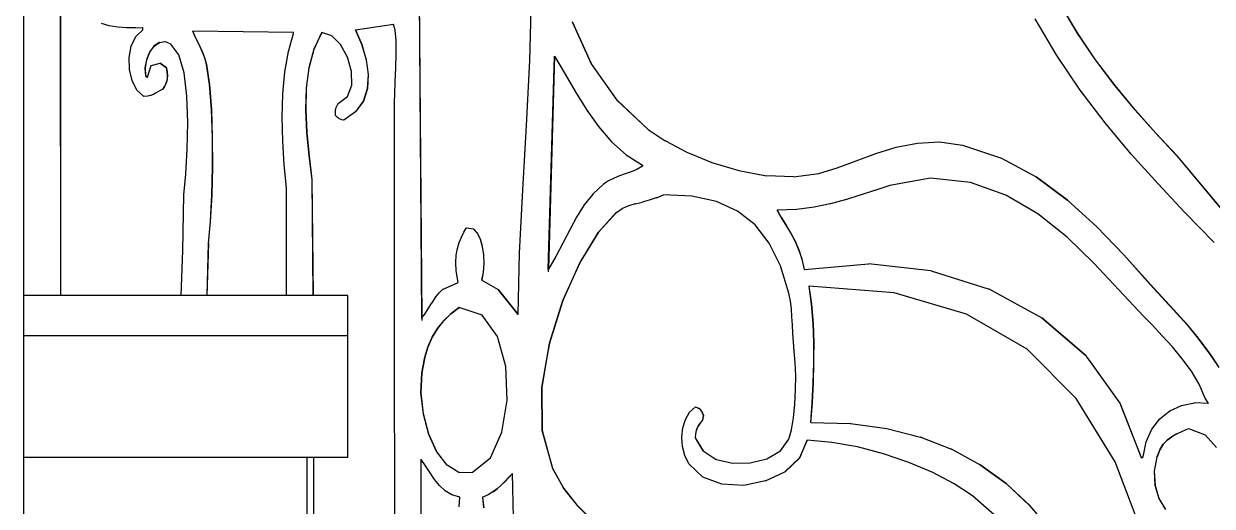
# Model space of a CAD drawing. Header units: inches. Extents: x 1397 to 20304, y -27267 to -746.
# Drawn here: x 14226.23 to 14240.91, y -23849.86 to -23843.9 of the extents above; entities that cross this region are included whole.
import ezdxf

# ---------------------------------------------------------------- set-up
doc = ezdxf.new("R2010")
doc.units = ezdxf.units.IN
doc.header["$LTSCALE"] = 17
doc.header["$MEASUREMENT"] = 0
doc.layers.add('25 BOT BAR', color=12, linetype='Continuous', lineweight=25)

msp = doc.modelspace()

# ---------------------------------------------------------------- linework, layer by layer
for p, q in [((14226.234, -23861.759), (14226.234, -23837.759)), ((14226.683, -23838.352), (14226.688, -23847.259)), ((14226.69, -23847.259), (14226.685, -23838.352)), ((14231.103, -23841.712), (14231.148, -23847.538)), ((14231.15, -23847.535), (14231.105, -23841.712)), ((14232.483, -23844.358), (14232.504, -23843.557)), ((14239.032, -23843.665), (14239.24, -23844.016)), ((14239.242, -23844.016), (14239.034, -23843.665)), ((14227.288, -23843.93), (14227.194, -23843.901)), ((14227.394, -23843.947), (14227.288, -23843.93)), ((14227.504, -23843.954), (14227.394, -23843.947)), ((14227.61, -23843.955), (14227.504, -23843.954)), ((14227.612, -23843.955), (14227.61, -23843.955)), ((14227.612, -23843.955), (14227.704, -23843.952)), ((14227.704, -23843.981), (14227.704, -23843.952)), ((14230.331, -23843.981), (14230.8, -23843.908)), ((14230.821, -23843.983), (14230.8, -23843.908)), ((14233.007, -23843.881), (14233.24, -23844.397)), ((14233.242, -23844.397), (14233.009, -23843.881)), ((14238.988, -23844.297), (14238.722, -23843.845)), ((14227.562, -23844.182), (14227.617, -23844.063)), ((14227.617, -23844.063), (14227.704, -23843.981)), ((14228.321, -23843.996), (14228.344, -23844.052)), ((14228.323, -23843.996), (14228.321, -23843.996)), ((14228.346, -23844.052), (14228.323, -23843.996)), ((14229.566, -23844.01), (14228.323, -23843.996)), ((14228.344, -23844.052), (14228.37, -23844.107)), ((14228.346, -23844.052), (14228.344, -23844.052)), ((14228.372, -23844.107), (14228.346, -23844.052)), ((14228.37, -23844.107), (14228.397, -23844.162)), ((14228.372, -23844.107), (14228.37, -23844.107)), ((14228.399, -23844.162), (14228.372, -23844.107)), ((14229.501, -23844.246), (14229.566, -23844.025)), ((14229.566, -23844.025), (14229.566, -23844.01)), ((14229.914, -23844.01), (14229.815, -23844.217)), ((14229.818, -23844.217), (14229.916, -23844.011)), ((14229.916, -23844.011), (14229.914, -23844.01)), ((14230.037, -23844.052), (14229.916, -23844.011)), ((14230.146, -23844.162), (14230.037, -23844.052)), ((14230.331, -23843.981), (14230.329, -23843.981)), ((14230.329, -23843.981), (14230.408, -23844.162)), ((14230.41, -23844.162), (14230.331, -23843.981)), ((14230.831, -23844.111), (14230.821, -23843.983)), ((14230.832, -23844.272), (14230.831, -23844.111)), ((14239.242, -23844.016), (14239.24, -23844.016)), ((14239.24, -23844.016), (14239.465, -23844.349)), ((14239.467, -23844.349), (14239.242, -23844.016)), ((14227.537, -23844.321), (14227.562, -23844.182)), ((14227.788, -23844.256), (14227.75, -23844.348)), ((14227.753, -23844.348), (14227.79, -23844.256)), ((14227.841, -23844.181), (14227.788, -23844.256)), ((14227.79, -23844.256), (14227.788, -23844.256)), ((14227.79, -23844.256), (14227.844, -23844.181)), ((14227.906, -23844.134), (14227.841, -23844.181)), ((14227.844, -23844.181), (14227.841, -23844.181)), ((14227.844, -23844.181), (14227.908, -23844.134)), ((14227.908, -23844.134), (14227.906, -23844.134)), ((14227.908, -23844.134), (14227.977, -23844.122)), ((14228.051, -23844.157), (14227.977, -23844.122)), ((14228.15, -23844.287), (14228.051, -23844.157)), ((14228.397, -23844.162), (14228.424, -23844.218)), ((14228.399, -23844.162), (14228.397, -23844.162)), ((14228.426, -23844.218), (14228.399, -23844.162)), ((14228.424, -23844.218), (14228.449, -23844.276)), ((14228.426, -23844.218), (14228.424, -23844.218)), ((14228.451, -23844.276), (14228.426, -23844.218)), ((14229.458, -23844.497), (14229.501, -23844.246)), ((14229.815, -23844.217), (14229.754, -23844.449)), ((14229.756, -23844.449), (14229.818, -23844.217)), ((14229.818, -23844.217), (14229.815, -23844.217)), ((14230.23, -23844.318), (14230.146, -23844.162)), ((14230.41, -23844.162), (14230.408, -23844.162)), ((14230.408, -23844.162), (14230.462, -23844.348)), ((14230.464, -23844.348), (14230.41, -23844.162)), ((14227.541, -23844.468), (14227.537, -23844.321)), ((14227.75, -23844.348), (14227.732, -23844.45)), ((14227.734, -23844.45), (14227.753, -23844.348)), ((14227.753, -23844.348), (14227.75, -23844.348)), ((14227.805, -23844.42), (14227.917, -23844.391)), ((14227.917, -23844.391), (14227.995, -23844.449)), ((14227.919, -23844.391), (14227.917, -23844.391)), ((14227.998, -23844.449), (14227.919, -23844.391)), ((14228.214, -23844.511), (14228.15, -23844.287)), ((14228.449, -23844.276), (14228.471, -23844.338)), ((14228.451, -23844.276), (14228.449, -23844.276)), ((14228.473, -23844.338), (14228.451, -23844.276)), ((14228.471, -23844.338), (14228.489, -23844.405)), ((14228.473, -23844.338), (14228.471, -23844.338)), ((14228.491, -23844.405), (14228.473, -23844.338)), ((14228.489, -23844.405), (14228.527, -23844.654)), ((14228.491, -23844.405), (14228.489, -23844.405)), ((14228.529, -23844.654), (14228.491, -23844.405)), ((14230.279, -23844.492), (14230.23, -23844.318)), ((14230.464, -23844.348), (14230.462, -23844.348)), ((14230.462, -23844.348), (14230.487, -23844.53)), ((14230.49, -23844.53), (14230.464, -23844.348)), ((14230.828, -23844.448), (14230.832, -23844.272)), ((14232.442, -23845.16), (14232.483, -23844.358)), ((14232.708, -23846.936), (14232.786, -23844.303)), ((14232.788, -23844.306), (14232.711, -23846.933)), ((14232.786, -23844.303), (14232.788, -23844.306)), ((14232.788, -23844.306), (14232.919, -23844.527)), ((14233.24, -23844.397), (14233.558, -23844.846)), ((14233.242, -23844.397), (14233.24, -23844.397)), ((14233.56, -23844.846), (14233.242, -23844.397)), ((14239.278, -23844.724), (14238.988, -23844.297)), ((14239.465, -23844.349), (14239.705, -23844.666)), ((14239.467, -23844.349), (14239.465, -23844.349)), ((14239.707, -23844.666), (14239.467, -23844.349)), ((14227.572, -23844.606), (14227.541, -23844.468)), ((14227.732, -23844.45), (14227.737, -23844.552)), ((14227.734, -23844.45), (14227.732, -23844.45)), ((14227.74, -23844.552), (14227.734, -23844.45)), ((14227.74, -23844.552), (14227.737, -23844.552)), ((14227.76, -23844.565), (14227.74, -23844.552)), ((14227.74, -23844.552), (14227.76, -23844.566)), ((14227.76, -23844.565), (14227.805, -23844.42)), ((14227.995, -23844.449), (14228.004, -23844.501)), ((14227.998, -23844.449), (14227.995, -23844.449)), ((14228.006, -23844.501), (14227.998, -23844.449)), ((14228.004, -23844.501), (14228.007, -23844.544)), ((14228.006, -23844.501), (14228.004, -23844.501)), ((14228.007, -23844.544), (14228.005, -23844.581)), ((14228.009, -23844.544), (14228.006, -23844.501)), ((14228.009, -23844.544), (14228.007, -23844.544)), ((14228.008, -23844.581), (14228.009, -23844.544)), ((14228.248, -23844.799), (14228.214, -23844.511)), ((14229.433, -23844.77), (14229.458, -23844.497)), ((14229.754, -23844.449), (14229.722, -23844.7)), ((14229.725, -23844.7), (14229.756, -23844.449)), ((14229.756, -23844.449), (14229.754, -23844.449)), ((14230.283, -23844.662), (14230.279, -23844.492)), ((14230.487, -23844.53), (14230.478, -23844.703)), ((14230.48, -23844.703), (14230.49, -23844.53)), ((14230.49, -23844.53), (14230.487, -23844.53)), ((14230.821, -23844.62), (14230.828, -23844.448)), ((14232.919, -23844.527), (14233.051, -23844.751)), ((14227.631, -23844.722), (14227.572, -23844.606)), ((14227.76, -23844.566), (14227.76, -23844.565)), ((14227.971, -23844.677), (14227.951, -23844.713)), ((14227.953, -23844.713), (14227.973, -23844.677)), ((14227.987, -23844.644), (14227.971, -23844.677)), ((14227.973, -23844.677), (14227.971, -23844.677)), ((14227.973, -23844.677), (14227.989, -23844.644)), ((14227.999, -23844.613), (14227.987, -23844.644)), ((14227.989, -23844.644), (14227.987, -23844.644)), ((14227.989, -23844.644), (14228.001, -23844.613)), ((14228.005, -23844.581), (14227.999, -23844.613)), ((14228.001, -23844.613), (14227.999, -23844.613)), ((14228.001, -23844.613), (14228.008, -23844.581)), ((14228.008, -23844.581), (14228.005, -23844.581)), ((14228.527, -23844.654), (14228.551, -23844.962)), ((14228.529, -23844.654), (14228.527, -23844.654)), ((14228.553, -23844.962), (14228.529, -23844.654)), ((14230.232, -23844.803), (14230.283, -23844.662)), ((14230.814, -23844.768), (14230.821, -23844.62)), ((14239.707, -23844.666), (14239.705, -23844.666)), ((14239.705, -23844.666), (14239.954, -23844.967)), ((14239.957, -23844.967), (14239.707, -23844.666)), ((14227.715, -23844.801), (14227.631, -23844.722)), ((14227.717, -23844.801), (14227.715, -23844.801)), ((14227.761, -23844.797), (14227.717, -23844.801)), ((14227.764, -23844.797), (14227.761, -23844.797)), ((14227.799, -23844.788), (14227.764, -23844.797)), ((14227.802, -23844.788), (14227.799, -23844.788)), ((14227.831, -23844.776), (14227.802, -23844.788)), ((14227.834, -23844.776), (14227.831, -23844.776)), ((14227.86, -23844.762), (14227.834, -23844.776)), ((14227.862, -23844.762), (14227.86, -23844.762)), ((14227.888, -23844.746), (14227.862, -23844.762)), ((14227.89, -23844.746), (14227.888, -23844.746)), ((14227.917, -23844.729), (14227.89, -23844.746)), ((14227.919, -23844.729), (14227.917, -23844.729)), ((14227.951, -23844.713), (14227.919, -23844.729)), ((14227.953, -23844.713), (14227.951, -23844.713)), ((14228.259, -23845.123), (14228.248, -23844.799)), ((14229.425, -23845.057), (14229.433, -23844.77)), ((14229.722, -23844.7), (14229.716, -23844.968)), ((14229.718, -23844.968), (14229.725, -23844.7)), ((14229.725, -23844.7), (14229.722, -23844.7)), ((14230.116, -23844.888), (14230.232, -23844.803)), ((14230.478, -23844.703), (14230.427, -23844.859)), ((14230.43, -23844.859), (14230.48, -23844.703)), ((14230.48, -23844.703), (14230.478, -23844.703)), ((14230.811, -23844.874), (14230.814, -23844.768)), ((14233.051, -23844.751), (14233.186, -23844.969)), ((14233.558, -23844.846), (14233.942, -23845.211)), ((14233.56, -23844.846), (14233.558, -23844.846)), ((14233.944, -23845.211), (14233.56, -23844.846)), ((14239.587, -23845.129), (14239.278, -23844.724)), ((14228.551, -23844.962), (14228.562, -23845.308)), ((14228.553, -23844.962), (14228.551, -23844.962)), ((14228.565, -23845.308), (14228.553, -23844.962)), ((14229.718, -23844.968), (14229.716, -23844.968)), ((14229.716, -23844.968), (14229.729, -23845.247)), ((14229.731, -23845.247), (14229.718, -23844.968)), ((14230.083, -23845.002), (14230.085, -23844.976)), ((14230.085, -23844.976), (14230.089, -23844.956)), ((14230.089, -23844.956), (14230.093, -23844.939)), ((14230.093, -23844.939), (14230.099, -23844.923)), ((14230.099, -23844.923), (14230.107, -23844.907)), ((14230.107, -23844.907), (14230.116, -23844.888)), ((14230.331, -23844.992), (14230.185, -23845.093)), ((14230.427, -23844.859), (14230.331, -23844.992)), ((14230.333, -23844.992), (14230.331, -23844.992)), ((14230.333, -23844.992), (14230.43, -23844.859)), ((14230.43, -23844.859), (14230.427, -23844.859)), ((14230.811, -23847.728), (14230.811, -23844.874)), ((14233.186, -23844.969), (14233.331, -23845.174)), ((14239.954, -23844.967), (14240.211, -23845.255)), ((14239.957, -23844.967), (14239.954, -23844.967)), ((14240.213, -23845.255), (14239.957, -23844.967)), ((14228.252, -23845.453), (14228.259, -23845.123)), ((14229.431, -23845.352), (14229.425, -23845.057)), ((14230.082, -23845.035), (14230.083, -23845.002)), ((14230.095, -23845.049), (14230.082, -23845.035)), ((14230.107, -23845.06), (14230.095, -23845.049)), ((14230.118, -23845.07), (14230.107, -23845.06)), ((14230.129, -23845.077), (14230.118, -23845.07)), ((14230.143, -23845.084), (14230.129, -23845.077)), ((14230.161, -23845.089), (14230.143, -23845.084)), ((14230.183, -23845.093), (14230.161, -23845.089)), ((14230.185, -23845.093), (14230.183, -23845.093)), ((14239.909, -23845.514), (14239.587, -23845.129)), ((14229.731, -23845.247), (14229.729, -23845.247)), ((14229.729, -23845.247), (14229.756, -23845.535)), ((14229.758, -23845.535), (14229.731, -23845.247)), ((14232.395, -23845.955), (14232.442, -23845.16)), ((14233.331, -23845.174), (14233.49, -23845.36)), ((14233.944, -23845.211), (14233.942, -23845.211)), ((14233.944, -23845.211), (14234.153, -23845.351)), ((14240.213, -23845.255), (14240.211, -23845.255)), ((14240.211, -23845.255), (14240.471, -23845.533)), ((14240.474, -23845.533), (14240.213, -23845.255)), ((14228.562, -23845.308), (14228.563, -23845.669)), ((14228.565, -23845.308), (14228.562, -23845.308)), ((14228.565, -23845.669), (14228.565, -23845.308)), ((14229.449, -23845.644), (14229.431, -23845.352)), ((14233.49, -23845.36), (14233.67, -23845.521)), ((14234.156, -23845.351), (14234.153, -23845.351)), ((14234.156, -23845.351), (14234.421, -23845.49)), ((14236.754, -23845.506), (14237.006, -23845.429)), ((14237.006, -23845.429), (14237.268, -23845.377)), ((14237.268, -23845.377), (14237.54, -23845.363)), ((14237.542, -23845.363), (14237.54, -23845.363)), ((14237.542, -23845.363), (14237.824, -23845.401)), ((14237.826, -23845.401), (14237.824, -23845.401)), ((14237.826, -23845.401), (14238.305, -23845.562)), ((14228.233, -23845.76), (14228.252, -23845.453)), ((14229.756, -23845.535), (14229.791, -23845.825)), ((14229.758, -23845.535), (14229.756, -23845.535)), ((14229.793, -23845.825), (14229.758, -23845.535)), ((14233.67, -23845.521), (14233.874, -23845.65)), ((14234.423, -23845.49), (14234.421, -23845.49)), ((14234.423, -23845.49), (14234.729, -23845.615)), ((14236.511, -23845.595), (14236.754, -23845.506)), ((14238.307, -23845.562), (14238.305, -23845.562)), ((14238.307, -23845.562), (14238.733, -23845.793)), ((14240.239, -23845.882), (14239.909, -23845.514)), ((14240.471, -23845.533), (14241.133, -23846.323)), ((14240.474, -23845.533), (14240.471, -23845.533)), ((14241.136, -23846.323), (14240.474, -23845.533)), ((14228.563, -23845.669), (14228.554, -23846.022)), ((14228.556, -23846.022), (14228.565, -23845.669)), ((14228.565, -23845.669), (14228.563, -23845.669)), ((14229.476, -23845.928), (14229.449, -23845.644)), ((14233.804, -23845.702), (14233.732, -23845.732)), ((14233.874, -23845.664), (14233.804, -23845.702)), ((14233.874, -23845.65), (14233.874, -23845.664)), ((14234.731, -23845.615), (14234.729, -23845.615)), ((14234.731, -23845.615), (14235.062, -23845.716)), ((14235.064, -23845.716), (14235.062, -23845.716)), ((14235.064, -23845.716), (14235.404, -23845.78)), ((14236.051, -23845.752), (14236.277, -23845.681)), ((14236.277, -23845.681), (14236.511, -23845.595)), ((14228.209, -23846.016), (14228.233, -23845.76)), ((14229.791, -23845.825), (14229.807, -23847.259)), ((14229.793, -23845.825), (14229.791, -23845.825)), ((14229.809, -23847.259), (14229.793, -23845.825)), ((14233.455, -23845.842), (14233.392, -23845.884)), ((14233.522, -23845.809), (14233.455, -23845.842)), ((14233.591, -23845.782), (14233.522, -23845.809)), ((14233.661, -23845.758), (14233.591, -23845.782)), ((14233.732, -23845.732), (14233.661, -23845.758)), ((14235.406, -23845.78), (14235.404, -23845.78)), ((14235.739, -23845.796), (14235.406, -23845.78)), ((14235.739, -23845.796), (14236.051, -23845.752)), ((14237.431, -23845.811), (14236.928, -23845.899)), ((14237.922, -23845.865), (14237.431, -23845.811)), ((14238.361, -23846.019), (14237.922, -23845.865)), ((14238.733, -23845.793), (14239.121, -23846.08)), ((14238.736, -23845.793), (14238.733, -23845.793)), ((14239.123, -23846.08), (14238.736, -23845.793)), ((14228.197, -23846.704), (14228.209, -23846.016)), ((14229.477, -23847.259), (14229.476, -23845.928)), ((14232.355, -23846.736), (14232.395, -23845.955)), ((14233.263, -23846.003), (14233.154, -23846.14)), ((14233.392, -23845.884), (14233.263, -23846.003)), ((14234.045, -23846.055), (14234.132, -23846.016)), ((14234.132, -23846.016), (14234.135, -23846.016)), ((14234.483, -23846.033), (14234.135, -23846.016)), ((14236.739, -23845.961), (14236.56, -23846.022)), ((14236.741, -23845.961), (14236.739, -23845.961)), ((14236.926, -23845.899), (14236.741, -23845.961)), ((14236.928, -23845.899), (14236.926, -23845.899)), ((14238.757, -23846.251), (14238.361, -23846.019)), ((14240.572, -23846.235), (14240.239, -23845.882)), ((14228.554, -23846.022), (14228.536, -23846.345)), ((14228.538, -23846.345), (14228.556, -23846.022)), ((14228.556, -23846.022), (14228.554, -23846.022)), ((14233.154, -23846.14), (14233.06, -23846.291)), ((14233.702, -23846.152), (14233.626, -23846.186)), ((14233.704, -23846.152), (14233.702, -23846.152)), ((14233.784, -23846.127), (14233.704, -23846.152)), ((14233.786, -23846.127), (14233.784, -23846.127)), ((14233.786, -23846.127), (14233.868, -23846.105)), ((14233.87, -23846.105), (14233.868, -23846.105)), ((14233.955, -23846.083), (14233.87, -23846.105)), ((14233.957, -23846.083), (14233.955, -23846.083)), ((14234.043, -23846.055), (14233.957, -23846.083)), ((14234.045, -23846.055), (14234.043, -23846.055)), ((14234.787, -23846.1), (14234.483, -23846.033)), ((14235.046, -23846.218), (14234.787, -23846.1)), ((14236.191, -23846.129), (14235.995, -23846.169)), ((14236.193, -23846.129), (14236.191, -23846.129)), ((14236.377, -23846.079), (14236.193, -23846.129)), ((14236.38, -23846.079), (14236.377, -23846.079)), ((14236.558, -23846.022), (14236.38, -23846.079)), ((14236.56, -23846.022), (14236.558, -23846.022)), ((14239.121, -23846.08), (14239.478, -23846.407)), ((14239.123, -23846.08), (14239.121, -23846.08)), ((14239.48, -23846.407), (14239.123, -23846.08)), ((14233.06, -23846.291), (14232.975, -23846.45)), ((14233.549, -23846.235), (14233.329, -23846.478)), ((14233.332, -23846.478), (14233.551, -23846.235)), ((14233.551, -23846.235), (14233.549, -23846.235)), ((14233.551, -23846.235), (14233.624, -23846.186)), ((14233.626, -23846.186), (14233.624, -23846.186)), ((14235.263, -23846.388), (14235.046, -23846.218)), ((14235.535, -23846.206), (14235.59, -23846.299)), ((14235.537, -23846.206), (14235.535, -23846.206)), ((14235.776, -23846.196), (14235.537, -23846.206)), ((14235.592, -23846.299), (14235.537, -23846.206)), ((14235.59, -23846.299), (14235.647, -23846.392)), ((14235.592, -23846.299), (14235.59, -23846.299)), ((14235.649, -23846.392), (14235.592, -23846.299)), ((14235.778, -23846.196), (14235.776, -23846.196)), ((14235.992, -23846.169), (14235.778, -23846.196)), ((14235.995, -23846.169), (14235.992, -23846.169)), ((14239.116, -23846.538), (14238.757, -23846.251)), ((14240.931, -23846.604), (14240.572, -23846.235)), ((14228.536, -23846.345), (14228.511, -23846.616)), ((14228.514, -23846.616), (14228.538, -23846.345)), ((14228.538, -23846.345), (14228.536, -23846.345)), ((14231.667, -23846.479), (14231.698, -23846.426)), ((14231.7, -23846.426), (14231.698, -23846.426)), ((14231.788, -23846.44), (14231.7, -23846.426)), ((14231.79, -23846.44), (14231.788, -23846.44)), ((14231.788, -23846.44), (14231.834, -23846.488)), ((14231.836, -23846.488), (14231.79, -23846.44)), ((14232.975, -23846.45), (14232.891, -23846.614)), ((14235.439, -23846.613), (14235.263, -23846.388)), ((14235.647, -23846.392), (14235.703, -23846.487)), ((14235.649, -23846.392), (14235.647, -23846.392)), ((14235.706, -23846.487), (14235.649, -23846.392)), ((14239.478, -23846.407), (14239.815, -23846.759)), ((14239.48, -23846.407), (14239.478, -23846.407)), ((14239.817, -23846.759), (14239.48, -23846.407)), ((14231.588, -23846.679), (14231.61, -23846.605)), ((14231.61, -23846.605), (14231.637, -23846.539)), ((14231.637, -23846.539), (14231.667, -23846.479)), ((14231.836, -23846.488), (14231.834, -23846.488)), ((14231.834, -23846.488), (14231.87, -23846.562)), ((14231.872, -23846.562), (14231.836, -23846.488)), ((14231.872, -23846.562), (14231.87, -23846.562)), ((14231.87, -23846.562), (14231.896, -23846.654)), ((14231.898, -23846.654), (14231.872, -23846.562)), ((14233.329, -23846.478), (14233.101, -23846.852)), ((14233.103, -23846.852), (14233.332, -23846.478)), ((14233.332, -23846.478), (14233.329, -23846.478)), ((14235.703, -23846.487), (14235.757, -23846.588)), ((14235.706, -23846.487), (14235.703, -23846.487)), ((14235.759, -23846.588), (14235.706, -23846.487)), ((14235.757, -23846.588), (14235.804, -23846.695)), ((14235.759, -23846.588), (14235.757, -23846.588)), ((14235.806, -23846.695), (14235.759, -23846.588)), ((14239.447, -23846.858), (14239.116, -23846.538)), ((14228.176, -23847.259), (14228.197, -23846.704)), ((14228.511, -23846.616), (14228.494, -23847.259)), ((14228.514, -23846.616), (14228.496, -23847.259)), ((14228.514, -23846.616), (14228.511, -23846.616)), ((14231.573, -23846.761), (14231.588, -23846.679)), ((14231.898, -23846.654), (14231.896, -23846.654)), ((14231.896, -23846.654), (14231.911, -23846.757)), ((14231.913, -23846.757), (14231.898, -23846.654)), ((14232.337, -23847.492), (14232.355, -23846.736)), ((14232.891, -23846.614), (14232.804, -23846.778)), ((14235.578, -23846.893), (14235.439, -23846.613)), ((14235.804, -23846.695), (14235.843, -23846.811)), ((14235.806, -23846.695), (14235.804, -23846.695)), ((14235.845, -23846.811), (14235.806, -23846.695)), ((14231.568, -23846.852), (14231.573, -23846.761)), ((14231.574, -23846.953), (14231.568, -23846.852)), ((14231.915, -23846.866), (14231.908, -23846.972)), ((14231.91, -23846.972), (14231.917, -23846.866)), ((14231.913, -23846.757), (14231.911, -23846.757)), ((14231.911, -23846.757), (14231.915, -23846.866)), ((14231.917, -23846.866), (14231.913, -23846.757)), ((14231.917, -23846.866), (14231.915, -23846.866)), ((14232.804, -23846.778), (14232.711, -23846.933)), ((14233.101, -23846.852), (14232.89, -23847.322)), ((14232.892, -23847.322), (14233.103, -23846.852)), ((14233.103, -23846.852), (14233.101, -23846.852)), ((14235.681, -23847.231), (14235.578, -23846.893)), ((14235.843, -23846.811), (14235.871, -23846.938)), ((14235.845, -23846.811), (14235.843, -23846.811)), ((14235.874, -23846.938), (14235.845, -23846.811)), ((14235.874, -23846.938), (14236.664, -23846.87)), ((14236.666, -23846.87), (14236.664, -23846.87)), ((14236.664, -23846.87), (14236.665, -23846.87)), ((14236.666, -23846.87), (14236.665, -23846.87)), ((14237.434, -23846.954), (14236.666, -23846.87)), ((14239.757, -23847.189), (14239.447, -23846.858)), ((14239.815, -23846.759), (14240.143, -23847.122)), ((14239.817, -23846.759), (14239.815, -23846.759)), ((14240.145, -23847.122), (14239.817, -23846.759)), ((14231.597, -23847.099), (14231.574, -23846.953)), ((14231.908, -23846.972), (14231.889, -23847.07)), ((14231.891, -23847.07), (14231.91, -23846.972)), ((14231.91, -23846.972), (14231.908, -23846.972)), ((14232.711, -23846.933), (14232.708, -23846.936)), ((14232.708, -23846.936), (14232.708, -23846.938)), ((14232.708, -23846.938), (14232.708, -23846.967)), ((14232.708, -23846.938), (14232.708, -23846.938)), ((14235.871, -23846.938), (14235.874, -23846.938)), ((14237.436, -23846.954), (14237.434, -23846.954)), ((14237.436, -23846.954), (14238.156, -23847.179)), ((14231.362, -23847.228), (14231.406, -23847.187)), ((14231.406, -23847.187), (14231.597, -23847.099)), ((14231.891, -23847.07), (14231.889, -23847.07)), ((14231.891, -23847.07), (14232.091, -23847.187)), ((14232.093, -23847.187), (14232.091, -23847.187)), ((14232.091, -23847.187), (14232.337, -23847.494)), ((14232.337, -23847.492), (14232.093, -23847.187)), ((14235.928, -23847.143), (14235.96, -23847.368)), ((14235.93, -23847.143), (14235.928, -23847.143)), ((14235.962, -23847.368), (14235.93, -23847.143)), ((14236.981, -23847.228), (14235.93, -23847.143)), ((14238.158, -23847.179), (14238.156, -23847.179)), ((14238.158, -23847.179), (14238.803, -23847.533)), ((14240.056, -23847.509), (14239.757, -23847.189)), ((14240.143, -23847.122), (14240.471, -23847.48)), ((14240.145, -23847.122), (14240.143, -23847.122)), ((14240.474, -23847.48), (14240.145, -23847.122)), ((14231.253, -23847.381), (14231.287, -23847.327)), ((14231.287, -23847.327), (14231.322, -23847.276)), ((14231.322, -23847.276), (14231.362, -23847.228)), ((14232.89, -23847.322), (14232.724, -23847.848)), ((14232.727, -23847.848), (14232.892, -23847.322)), ((14232.892, -23847.322), (14232.89, -23847.322)), ((14235.7, -23847.328), (14235.681, -23847.231)), ((14235.712, -23847.425), (14235.7, -23847.328)), ((14237.876, -23847.488), (14236.981, -23847.228)), ((14231.15, -23847.535), (14231.185, -23847.488)), ((14231.185, -23847.488), (14231.22, -23847.435)), ((14231.22, -23847.435), (14231.253, -23847.381)), ((14231.507, -23847.487), (14231.418, -23847.573)), ((14231.421, -23847.573), (14231.509, -23847.487)), ((14231.608, -23847.406), (14231.507, -23847.487)), ((14231.509, -23847.487), (14231.507, -23847.487)), ((14231.509, -23847.487), (14231.61, -23847.407)), ((14231.61, -23847.407), (14231.608, -23847.406)), ((14231.893, -23847.501), (14231.61, -23847.407)), ((14235.719, -23847.522), (14235.712, -23847.425)), ((14235.962, -23847.368), (14235.96, -23847.368)), ((14235.96, -23847.368), (14235.979, -23847.603)), ((14235.981, -23847.603), (14235.962, -23847.368)), ((14240.471, -23847.48), (14240.6, -23847.622)), ((14240.474, -23847.48), (14240.471, -23847.48)), ((14240.603, -23847.622), (14240.474, -23847.48)), ((14231.148, -23847.538), (14231.15, -23847.535)), ((14231.148, -23847.538), (14231.148, -23847.567)), ((14231.418, -23847.573), (14231.342, -23847.666)), ((14231.344, -23847.666), (14231.421, -23847.573)), ((14231.421, -23847.573), (14231.418, -23847.573)), ((14232.084, -23847.765), (14231.893, -23847.501)), ((14232.337, -23847.494), (14232.337, -23847.492)), ((14235.724, -23847.622), (14235.719, -23847.522)), ((14235.729, -23847.726), (14235.724, -23847.622)), ((14235.981, -23847.603), (14235.979, -23847.603)), ((14235.979, -23847.603), (14235.988, -23847.845)), ((14235.99, -23847.845), (14235.981, -23847.603)), ((14238.622, -23847.923), (14237.876, -23847.488)), ((14238.803, -23847.533), (14239.35, -23848.006)), ((14238.806, -23847.533), (14238.803, -23847.533)), ((14239.352, -23848.006), (14238.806, -23847.533)), ((14240.17, -23847.626), (14240.056, -23847.509)), ((14240.292, -23847.755), (14240.17, -23847.626)), ((14240.6, -23847.622), (14240.733, -23847.784)), ((14240.603, -23847.622), (14240.6, -23847.622)), ((14240.735, -23847.784), (14240.603, -23847.622)), ((14230.823, -23852.881), (14230.811, -23847.728)), ((14231.276, -23847.773), (14231.222, -23847.896)), ((14231.225, -23847.896), (14231.278, -23847.773)), ((14231.342, -23847.666), (14231.276, -23847.773)), ((14231.278, -23847.773), (14231.276, -23847.773)), ((14231.278, -23847.773), (14231.344, -23847.666)), ((14231.344, -23847.666), (14231.342, -23847.666)), ((14232.186, -23848.135), (14232.084, -23847.765)), ((14235.737, -23847.834), (14235.729, -23847.726)), ((14240.417, -23847.894), (14240.292, -23847.755)), ((14231.222, -23847.896), (14231.185, -23848.022)), ((14231.187, -23848.022), (14231.225, -23847.896)), ((14231.225, -23847.896), (14231.222, -23847.896)), ((14232.724, -23847.848), (14232.694, -23848.022)), ((14232.696, -23848.022), (14232.727, -23847.848)), ((14232.727, -23847.848), (14232.724, -23847.848)), ((14235.748, -23847.948), (14235.737, -23847.834)), ((14235.988, -23847.845), (14235.987, -23848.022)), ((14235.99, -23847.845), (14235.988, -23847.845)), ((14235.99, -23848.022), (14235.99, -23847.845)), ((14239.23, -23848.532), (14238.622, -23847.923)), ((14240.539, -23848.041), (14240.417, -23847.894)), ((14240.733, -23847.784), (14240.865, -23847.961)), ((14240.735, -23847.784), (14240.733, -23847.784)), ((14240.867, -23847.961), (14240.735, -23847.784)), ((14231.18, -23848.041), (14231.148, -23848.212)), ((14231.15, -23848.212), (14231.182, -23848.041)), ((14231.185, -23848.022), (14231.18, -23848.041)), ((14231.182, -23848.041), (14231.18, -23848.041)), ((14231.182, -23848.041), (14231.187, -23848.022)), ((14231.185, -23848.022), (14231.187, -23848.022)), ((14232.694, -23848.022), (14232.63, -23848.395)), ((14232.632, -23848.395), (14232.696, -23848.022)), ((14232.694, -23848.022), (14232.696, -23848.022)), ((14235.76, -23848.087), (14235.748, -23847.948)), ((14235.987, -23848.022), (14235.99, -23848.022)), ((14235.987, -23848.022), (14235.987, -23848.091)), ((14235.989, -23848.091), (14235.99, -23848.022)), ((14239.352, -23848.006), (14239.35, -23848.006)), ((14239.35, -23848.006), (14239.362, -23848.022)), ((14239.364, -23848.022), (14239.352, -23848.006)), ((14239.362, -23848.022), (14239.364, -23848.022)), ((14239.362, -23848.022), (14239.769, -23848.587)), ((14239.771, -23848.587), (14239.364, -23848.022)), ((14240.651, -23848.195), (14240.539, -23848.041)), ((14240.867, -23847.961), (14240.865, -23847.961)), ((14240.865, -23847.961), (14240.906, -23848.022)), ((14240.908, -23848.022), (14240.867, -23847.961)), ((14240.906, -23848.022), (14240.908, -23848.022)), ((14240.906, -23848.022), (14240.99, -23848.149)), ((14240.992, -23848.149), (14240.908, -23848.022)), ((14231.148, -23848.212), (14231.136, -23848.462)), ((14231.138, -23848.462), (14231.15, -23848.212)), ((14231.15, -23848.212), (14231.148, -23848.212)), ((14232.203, -23848.55), (14232.186, -23848.135)), ((14235.766, -23848.25), (14235.76, -23848.087)), ((14235.987, -23848.091), (14235.98, -23848.339)), ((14235.982, -23848.339), (14235.989, -23848.091)), ((14235.989, -23848.091), (14235.987, -23848.091)), ((14240.747, -23848.355), (14240.651, -23848.195)), ((14235.764, -23848.425), (14235.766, -23848.25)), ((14235.98, -23848.339), (14235.967, -23848.585)), ((14235.969, -23848.585), (14235.982, -23848.339)), ((14235.982, -23848.339), (14235.98, -23848.339)), ((14240.819, -23848.519), (14240.747, -23848.355)), ((14231.138, -23848.462), (14231.136, -23848.462)), ((14231.136, -23848.462), (14231.166, -23848.722)), ((14231.168, -23848.722), (14231.138, -23848.462)), ((14232.63, -23848.395), (14232.634, -23848.924)), ((14232.632, -23848.395), (14232.63, -23848.395)), ((14232.636, -23848.924), (14232.632, -23848.395)), ((14235.755, -23848.602), (14235.764, -23848.425)), ((14232.138, -23848.948), (14232.203, -23848.55)), ((14234.455, -23848.701), (14234.525, -23848.636)), ((14234.527, -23848.636), (14234.525, -23848.636)), ((14234.552, -23848.644), (14234.527, -23848.636)), ((14234.554, -23848.644), (14234.552, -23848.644)), ((14234.554, -23848.644), (14234.571, -23848.653)), ((14234.574, -23848.653), (14234.571, -23848.653)), ((14234.571, -23848.653), (14234.585, -23848.664)), ((14234.587, -23848.664), (14234.574, -23848.653)), ((14235.739, -23848.769), (14235.755, -23848.602)), ((14235.967, -23848.585), (14235.95, -23848.826)), ((14235.952, -23848.826), (14235.969, -23848.585)), ((14235.969, -23848.585), (14235.967, -23848.585)), ((14239.71, -23849.313), (14239.23, -23848.532)), ((14239.769, -23848.587), (14240.034, -23849.266)), ((14239.771, -23848.587), (14239.769, -23848.587)), ((14240.036, -23849.264), (14239.771, -23848.587)), ((14240.386, -23848.682), (14240.53, -23848.616)), ((14240.53, -23848.616), (14240.691, -23848.586)), ((14240.693, -23848.586), (14240.691, -23848.586)), ((14240.864, -23848.592), (14240.693, -23848.586)), ((14240.864, -23848.592), (14240.819, -23848.519)), ((14231.168, -23848.722), (14231.166, -23848.722)), ((14231.166, -23848.722), (14231.232, -23848.972)), ((14231.234, -23848.972), (14231.168, -23848.722)), ((14234.373, -23848.893), (14234.404, -23848.789)), ((14234.404, -23848.789), (14234.455, -23848.701)), ((14234.587, -23848.664), (14234.585, -23848.664)), ((14234.585, -23848.664), (14234.595, -23848.677)), ((14234.598, -23848.677), (14234.587, -23848.664)), ((14234.595, -23848.677), (14234.604, -23848.693)), ((14234.598, -23848.677), (14234.595, -23848.677)), ((14234.615, -23848.797), (14234.595, -23848.825)), ((14234.597, -23848.825), (14234.617, -23848.797)), ((14234.607, -23848.693), (14234.598, -23848.677)), ((14234.607, -23848.693), (14234.604, -23848.693)), ((14234.604, -23848.693), (14234.614, -23848.713)), ((14234.616, -23848.713), (14234.607, -23848.693)), ((14234.616, -23848.713), (14234.614, -23848.713)), ((14234.614, -23848.713), (14234.626, -23848.739)), ((14234.626, -23848.739), (14234.615, -23848.797)), ((14234.617, -23848.797), (14234.615, -23848.797)), ((14234.628, -23848.739), (14234.616, -23848.713)), ((14234.617, -23848.797), (14234.628, -23848.739)), ((14234.628, -23848.739), (14234.626, -23848.739)), ((14235.714, -23848.916), (14235.739, -23848.769)), ((14240.163, -23848.91), (14240.262, -23848.781)), ((14240.262, -23848.781), (14240.386, -23848.682)), ((14231.995, -23849.265), (14232.138, -23848.948)), ((14232.634, -23848.924), (14232.764, -23849.397)), ((14232.636, -23848.924), (14232.634, -23848.924)), ((14232.766, -23849.397), (14232.636, -23848.924)), ((14234.361, -23849.007), (14234.373, -23848.893)), ((14234.537, -23848.926), (14234.529, -23848.965)), ((14234.532, -23848.965), (14234.539, -23848.926)), ((14234.548, -23848.895), (14234.537, -23848.926)), ((14234.539, -23848.926), (14234.537, -23848.926)), ((14234.539, -23848.926), (14234.55, -23848.895)), ((14234.561, -23848.871), (14234.548, -23848.895)), ((14234.55, -23848.895), (14234.548, -23848.895)), ((14234.55, -23848.895), (14234.563, -23848.871)), ((14234.577, -23848.848), (14234.561, -23848.871)), ((14234.563, -23848.871), (14234.561, -23848.871)), ((14234.563, -23848.871), (14234.579, -23848.848)), ((14234.595, -23848.825), (14234.577, -23848.848)), ((14234.579, -23848.848), (14234.577, -23848.848)), ((14234.579, -23848.848), (14234.597, -23848.825)), ((14234.597, -23848.825), (14234.595, -23848.825)), ((14235.681, -23849.031), (14235.714, -23848.916)), ((14235.952, -23848.826), (14235.95, -23848.826)), ((14235.952, -23848.826), (14236.438, -23848.841)), ((14236.44, -23848.841), (14236.438, -23848.841)), ((14236.44, -23848.841), (14236.89, -23848.902)), ((14236.892, -23848.902), (14236.89, -23848.902)), ((14236.892, -23848.902), (14237.307, -23849.008)), ((14240.093, -23849.067), (14240.163, -23848.91)), ((14240.473, -23848.969), (14240.541, -23848.936)), ((14240.543, -23848.936), (14240.541, -23848.936)), ((14240.543, -23848.936), (14240.617, -23848.9)), ((14240.617, -23848.9), (14240.821, -23848.979)), ((14231.234, -23848.972), (14231.232, -23848.972)), ((14231.232, -23848.972), (14231.331, -23849.189)), ((14231.333, -23849.189), (14231.234, -23848.972)), ((14234.369, -23849.124), (14234.361, -23849.007)), ((14234.529, -23848.965), (14234.525, -23849.017)), ((14234.527, -23849.017), (14234.525, -23849.017)), ((14234.525, -23849.017), (14234.622, -23849.178)), ((14234.527, -23849.017), (14234.532, -23848.965)), ((14234.624, -23849.178), (14234.527, -23849.017)), ((14234.532, -23848.965), (14234.529, -23848.965)), ((14235.576, -23849.175), (14235.681, -23849.031)), ((14235.905, -23849.046), (14235.814, -23849.265)), ((14235.816, -23849.265), (14235.907, -23849.046)), ((14235.907, -23849.046), (14235.905, -23849.046)), ((14236.21, -23849.072), (14235.907, -23849.046)), ((14236.528, -23849.129), (14236.21, -23849.072)), ((14237.309, -23849.008), (14237.307, -23849.008)), ((14237.309, -23849.008), (14237.691, -23849.157)), ((14240.056, -23849.251), (14240.093, -23849.067)), ((14240.302, -23849.096), (14240.26, -23849.163)), ((14240.262, -23849.163), (14240.304, -23849.096)), ((14240.351, -23849.044), (14240.302, -23849.096)), ((14240.304, -23849.096), (14240.302, -23849.096)), ((14240.304, -23849.096), (14240.353, -23849.044)), ((14240.408, -23849.003), (14240.351, -23849.044)), ((14240.353, -23849.044), (14240.351, -23849.044)), ((14240.353, -23849.044), (14240.41, -23849.003)), ((14240.41, -23849.003), (14240.408, -23849.003)), ((14240.471, -23848.969), (14240.41, -23849.003)), ((14240.473, -23848.969), (14240.471, -23848.969)), ((14240.963, -23849.134), (14240.821, -23848.979)), ((14231.331, -23849.189), (14231.457, -23849.354)), ((14231.333, -23849.189), (14231.331, -23849.189)), ((14231.46, -23849.354), (14231.333, -23849.189)), ((14234.397, -23849.236), (14234.369, -23849.124)), ((14234.447, -23849.339), (14234.397, -23849.236)), ((14234.624, -23849.178), (14234.622, -23849.178)), ((14234.624, -23849.178), (14234.785, -23849.282)), ((14235.408, -23849.274), (14235.576, -23849.175)), ((14236.85, -23849.214), (14236.528, -23849.129)), ((14237.164, -23849.321), (14236.85, -23849.214)), ((14237.693, -23849.157), (14237.691, -23849.157)), ((14237.693, -23849.157), (14238.042, -23849.348)), ((14240.26, -23849.163), (14240.225, -23849.251)), ((14240.262, -23849.163), (14240.227, -23849.251)), ((14240.262, -23849.163), (14240.26, -23849.163)), ((14229.813, -23849.259), (14229.813, -23849.807)), ((14229.815, -23849.807), (14229.815, -23849.259)), ((14231.137, -23849.28), (14231.137, -23853.716)), ((14231.139, -23849.283), (14231.137, -23849.28)), ((14231.139, -23853.715), (14231.139, -23849.283)), ((14231.195, -23849.362), (14231.139, -23849.283)), ((14231.25, -23849.447), (14231.195, -23849.362)), ((14231.46, -23849.354), (14231.457, -23849.354)), ((14231.607, -23849.445), (14231.46, -23849.354)), ((14231.776, -23849.441), (14231.995, -23849.265)), ((14234.619, -23849.504), (14234.447, -23849.339)), ((14234.787, -23849.282), (14234.785, -23849.282)), ((14234.787, -23849.282), (14234.987, -23849.331)), ((14234.987, -23849.331), (14235.204, -23849.327)), ((14235.204, -23849.327), (14235.408, -23849.274)), ((14235.814, -23849.265), (14235.632, -23849.435)), ((14235.634, -23849.435), (14235.816, -23849.265)), ((14235.816, -23849.265), (14235.814, -23849.265)), ((14237.459, -23849.446), (14237.164, -23849.321)), ((14238.042, -23849.348), (14238.363, -23849.58)), ((14238.045, -23849.348), (14238.042, -23849.348)), ((14238.365, -23849.58), (14238.045, -23849.348)), ((14240.071, -23850.265), (14239.71, -23849.313)), ((14240.034, -23849.266), (14240.036, -23849.264)), ((14240.036, -23849.264), (14240.056, -23849.251)), ((14240.225, -23849.251), (14240.193, -23849.428)), ((14240.195, -23849.428), (14240.227, -23849.251)), ((14240.227, -23849.251), (14240.225, -23849.251)), ((14231.306, -23849.53), (14231.25, -23849.447)), ((14231.366, -23849.606), (14231.306, -23849.53)), ((14231.607, -23849.445), (14231.776, -23849.441)), ((14232.221, -23849.505), (14232.174, -23849.554)), ((14232.177, -23849.554), (14232.223, -23849.505)), ((14232.27, -23849.456), (14232.221, -23849.505)), ((14232.223, -23849.505), (14232.221, -23849.505)), ((14232.223, -23849.505), (14232.27, -23849.458)), ((14232.27, -23849.458), (14232.27, -23849.456)), ((14232.283, -23850.182), (14232.27, -23849.458)), ((14232.766, -23849.397), (14232.764, -23849.397)), ((14232.764, -23849.397), (14232.902, -23849.64)), ((14232.904, -23849.64), (14232.766, -23849.397)), ((14234.854, -23849.59), (14234.619, -23849.504)), ((14235.393, -23849.549), (14235.632, -23849.435)), ((14235.634, -23849.435), (14235.632, -23849.435)), ((14237.724, -23849.585), (14237.459, -23849.446)), ((14240.193, -23849.428), (14240.203, -23849.603)), ((14240.195, -23849.428), (14240.193, -23849.428)), ((14240.205, -23849.603), (14240.195, -23849.428)), ((14231.436, -23849.671), (14231.366, -23849.606)), ((14231.519, -23849.72), (14231.436, -23849.671)), ((14232.025, -23849.685), (14231.969, -23849.72)), ((14232.078, -23849.645), (14232.025, -23849.685)), ((14232.028, -23849.685), (14232.025, -23849.685)), ((14232.028, -23849.685), (14232.081, -23849.645)), ((14232.127, -23849.601), (14232.078, -23849.645)), ((14232.081, -23849.645), (14232.078, -23849.645)), ((14232.081, -23849.645), (14232.13, -23849.601)), ((14232.174, -23849.554), (14232.127, -23849.601)), ((14232.13, -23849.601), (14232.127, -23849.601)), ((14232.13, -23849.601), (14232.177, -23849.554)), ((14232.177, -23849.554), (14232.174, -23849.554)), ((14232.902, -23849.64), (14233.069, -23849.853)), ((14232.904, -23849.64), (14232.902, -23849.64)), ((14233.071, -23849.853), (14232.904, -23849.64)), ((14235.124, -23849.603), (14234.854, -23849.59)), ((14235.391, -23849.549), (14235.124, -23849.603)), ((14235.393, -23849.549), (14235.391, -23849.549)), ((14237.947, -23849.734), (14237.724, -23849.585)), ((14238.365, -23849.58), (14238.363, -23849.58)), ((14238.363, -23849.58), (14238.654, -23849.851)), ((14238.656, -23849.851), (14238.365, -23849.58)), ((14240.205, -23849.603), (14240.203, -23849.603)), ((14240.203, -23849.603), (14240.25, -23849.765)), ((14240.252, -23849.765), (14240.205, -23849.603)), ((14229.813, -23849.807), (14229.791, -23852.545)), ((14229.793, -23852.545), (14229.815, -23849.807)), ((14229.815, -23849.807), (14229.813, -23849.807)), ((14231.619, -23849.749), (14231.519, -23849.72)), ((14231.608, -23849.868), (14231.619, -23849.749)), ((14231.9, -23849.749), (14231.914, -23849.88)), ((14231.902, -23849.749), (14231.9, -23849.749)), ((14231.967, -23849.72), (14231.902, -23849.749)), ((14231.916, -23849.88), (14231.902, -23849.749)), ((14231.969, -23849.72), (14231.967, -23849.72)), ((14238.351, -23850.085), (14237.947, -23849.734)), ((14240.25, -23849.765), (14240.33, -23849.902)), ((14240.252, -23849.765), (14240.25, -23849.765)), ((14240.332, -23849.902), (14240.252, -23849.765)), ((14233.069, -23849.853), (14233.257, -23850.042)), ((14233.071, -23849.853), (14233.069, -23849.853)), ((14233.259, -23850.042), (14233.071, -23849.853)), ((14238.656, -23849.851), (14238.654, -23849.851)), ((14238.654, -23849.851), (14238.772, -23849.992)), ((14238.774, -23849.992), (14238.656, -23849.851))]:
    msp.add_line(p, q)
at = {"layer": '25 BOT BAR'}
for p, q in [((14226.234, -23868.134), (14226.234, -23769.759)), ((14230.234, -23847.259), (14226.234, -23847.259)), ((14230.234, -23847.759), (14230.234, -23847.259)), ((14230.234, -23847.759), (14226.234, -23847.759)), ((14230.234, -23849.259), (14230.234, -23847.759)), ((14230.234, -23849.259), (14226.234, -23849.259)), ((14229.734, -23850.259), (14229.734, -23849.259))]:
    msp.add_line(p, q, dxfattribs=at)

doc.saveas('drawing.dxf')
